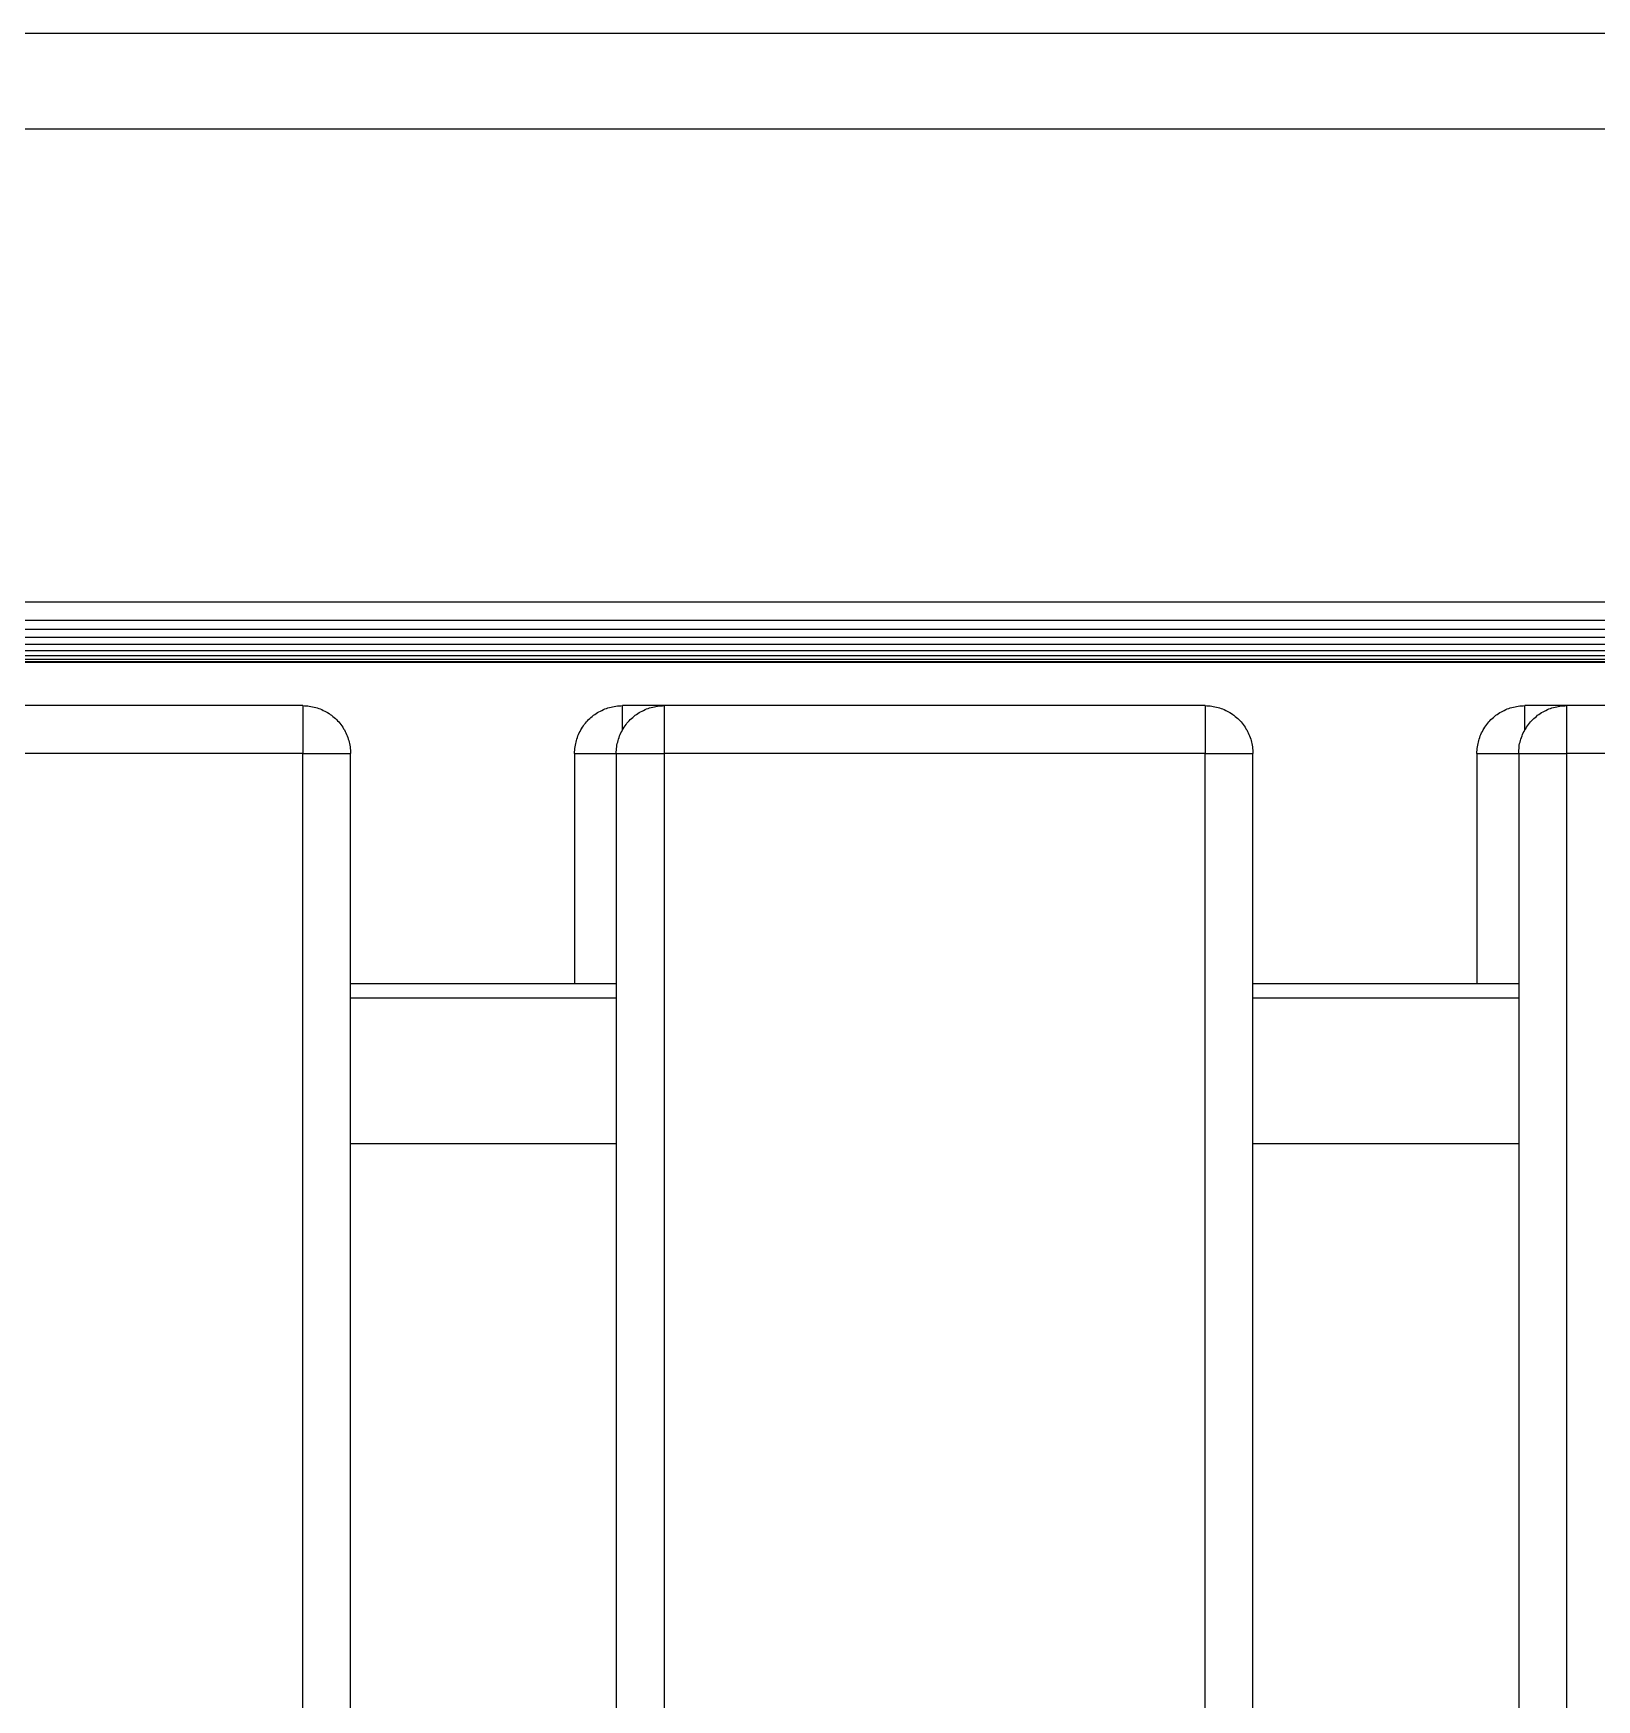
# Model space of a CAD drawing. Header units: millimetres. Extents: x -1283 to 2747, y -259 to 2557.
# Drawn here: x 1289.4 to 1387.7, y 1996.2 to 2100.9 of the extents above; entities that cross this region are included whole.
import ezdxf

# ---------------------------------------------------------------- set-up
doc = ezdxf.new("R2010")
doc.units = ezdxf.units.MM
doc.header["$MEASUREMENT"] = 0
doc.layers.add('Utwórz2D linie widoczne', color=7, linetype='Continuous', true_color=0x000000)

msp = doc.modelspace()

# ---------------------------------------------------------------- linework, layer by layer
at = {"layer": 'Utwórz2D linie widoczne'}
for p, q in [((1137.65, 2100.89), (1441.65, 2100.89)), ((1099.65, 2094.89), (1479.65, 2094.89)), ((1099.65, 2065.18), (1479.65, 2065.18)), ((1099.85, 2064.01), (1479.45, 2064.01)), ((1100.05, 2063.46), (1479.15, 2063.46)), ((1100.35, 2062.95), (1478.85, 2062.95)), ((1100.75, 2062.5), (1478.45, 2062.5)), ((1101.15, 2062.11), (1478.05, 2062.11)), ((1101.75, 2061.8), (1477.55, 2061.8)), ((1102.25, 2061.57), (1476.95, 2061.57)), ((1102.85, 2061.43), (1476.45, 2061.43)), ((1142.15, 2061.38), (1442.31, 2061.38)), ((1306.38, 2058.65), (1272.38, 2058.65)), ((1306.38, 2058.65), (1306.48, 2058.64)), ((1306.38, 2058.65), (1306.38, 2055.65)), ((1306.48, 2058.64), (1306.59, 2058.64)), ((1306.59, 2058.64), (1306.69, 2058.63)), ((1306.69, 2058.63), (1306.79, 2058.62)), ((1306.79, 2058.62), (1306.89, 2058.6)), ((1306.89, 2058.6), (1306.99, 2058.58)), ((1306.99, 2058.58), (1307.09, 2058.56)), ((1307.09, 2058.56), (1307.19, 2058.53)), ((1307.19, 2058.53), (1307.29, 2058.5)), ((1307.29, 2058.5), (1307.39, 2058.47)), ((1307.39, 2058.47), (1307.48, 2058.44)), ((1307.48, 2058.44), (1307.58, 2058.4)), ((1325.27, 2058.4), (1325.36, 2058.44)), ((1325.36, 2058.44), (1325.46, 2058.47)), ((1325.46, 2058.47), (1325.55, 2058.5)), ((1325.55, 2058.5), (1325.65, 2058.53)), ((1325.65, 2058.53), (1325.75, 2058.56)), ((1325.75, 2058.56), (1325.85, 2058.58)), ((1325.85, 2058.58), (1325.95, 2058.6)), ((1325.95, 2058.6), (1326.05, 2058.62)), ((1326.05, 2058.62), (1326.16, 2058.63)), ((1326.16, 2058.63), (1326.26, 2058.64)), ((1326.26, 2058.64), (1326.36, 2058.64)), ((1326.36, 2058.64), (1326.46, 2058.65)), ((1329.08, 2058.65), (1326.46, 2058.65)), ((1326.46, 2057.11), (1326.46, 2058.65)), ((1327.89, 2058.4), (1327.98, 2058.44)), ((1327.98, 2058.44), (1328.08, 2058.47)), ((1328.08, 2058.47), (1328.17, 2058.5)), ((1328.17, 2058.5), (1328.27, 2058.53)), ((1328.27, 2058.53), (1328.37, 2058.56)), ((1328.37, 2058.56), (1328.47, 2058.58)), ((1328.47, 2058.58), (1328.57, 2058.6)), ((1328.57, 2058.6), (1328.67, 2058.62)), ((1328.67, 2058.62), (1328.77, 2058.63)), ((1328.77, 2058.63), (1328.88, 2058.64)), ((1328.88, 2058.64), (1328.98, 2058.64)), ((1328.98, 2058.64), (1329.08, 2058.65)), ((1363.08, 2058.65), (1329.08, 2058.65)), ((1329.08, 2058.65), (1329.08, 2055.65)), ((1363.08, 2058.65), (1363.18, 2058.64)), ((1363.08, 2058.65), (1363.08, 2055.65)), ((1363.18, 2058.64), (1363.29, 2058.64)), ((1363.29, 2058.64), (1363.39, 2058.63)), ((1363.39, 2058.63), (1363.49, 2058.62)), ((1363.49, 2058.62), (1363.59, 2058.6)), ((1363.59, 2058.6), (1363.69, 2058.58)), ((1363.69, 2058.58), (1363.79, 2058.56)), ((1363.79, 2058.56), (1363.89, 2058.53)), ((1363.89, 2058.53), (1363.99, 2058.5)), ((1363.99, 2058.5), (1364.09, 2058.47)), ((1364.09, 2058.47), (1364.18, 2058.44)), ((1364.18, 2058.44), (1364.28, 2058.4)), ((1381.97, 2058.4), (1382.06, 2058.44)), ((1382.06, 2058.44), (1382.16, 2058.47)), ((1382.16, 2058.47), (1382.25, 2058.5)), ((1382.25, 2058.5), (1382.35, 2058.53)), ((1382.35, 2058.53), (1382.45, 2058.56)), ((1382.45, 2058.56), (1382.55, 2058.58)), ((1382.55, 2058.58), (1382.65, 2058.6)), ((1382.65, 2058.6), (1382.75, 2058.62)), ((1382.75, 2058.62), (1382.86, 2058.63)), ((1382.86, 2058.63), (1382.96, 2058.64)), ((1382.96, 2058.64), (1383.06, 2058.64)), ((1383.06, 2058.64), (1383.16, 2058.65)), ((1385.78, 2058.65), (1383.16, 2058.65)), ((1383.16, 2057.11), (1383.16, 2058.65)), ((1384.59, 2058.4), (1384.68, 2058.44)), ((1384.68, 2058.44), (1384.78, 2058.47)), ((1384.78, 2058.47), (1384.87, 2058.5)), ((1384.87, 2058.5), (1384.97, 2058.53)), ((1384.97, 2058.53), (1385.07, 2058.56)), ((1385.07, 2058.56), (1385.17, 2058.58)), ((1385.17, 2058.58), (1385.27, 2058.6)), ((1385.27, 2058.6), (1385.37, 2058.62)), ((1385.37, 2058.62), (1385.47, 2058.63)), ((1385.47, 2058.63), (1385.58, 2058.64)), ((1385.58, 2058.64), (1385.68, 2058.64)), ((1385.68, 2058.64), (1385.78, 2058.65)), ((1419.78, 2058.65), (1385.78, 2058.65)), ((1385.78, 2058.65), (1385.78, 2055.65)), ((1307.58, 2058.4), (1307.67, 2058.35)), ((1307.67, 2058.35), (1307.76, 2058.31)), ((1307.76, 2058.31), (1307.85, 2058.26)), ((1307.85, 2058.26), (1307.94, 2058.21)), ((1307.94, 2058.21), (1308.03, 2058.15)), ((1308.03, 2058.15), (1308.11, 2058.1)), ((1308.11, 2058.1), (1308.19, 2058.04)), ((1308.19, 2058.04), (1308.27, 2057.97)), ((1308.27, 2057.97), (1308.35, 2057.91)), ((1308.35, 2057.91), (1308.43, 2057.84)), ((1308.43, 2057.84), (1308.5, 2057.77)), ((1308.5, 2057.77), (1308.57, 2057.69)), ((1308.57, 2057.69), (1308.64, 2057.62)), ((1308.64, 2057.62), (1308.71, 2057.54)), ((1308.71, 2057.54), (1308.77, 2057.46)), ((1308.77, 2057.46), (1308.83, 2057.38)), ((1308.83, 2057.38), (1308.89, 2057.29)), ((1323.95, 2057.29), (1324.01, 2057.38)), ((1324.01, 2057.38), (1324.07, 2057.46)), ((1324.07, 2057.46), (1324.14, 2057.54)), ((1324.14, 2057.54), (1324.2, 2057.62)), ((1324.2, 2057.62), (1324.27, 2057.69)), ((1324.27, 2057.69), (1324.34, 2057.77)), ((1324.34, 2057.77), (1324.41, 2057.84)), ((1324.41, 2057.84), (1324.49, 2057.91)), ((1324.49, 2057.91), (1324.57, 2057.97)), ((1324.57, 2057.97), (1324.65, 2058.04)), ((1324.65, 2058.04), (1324.73, 2058.1)), ((1324.73, 2058.1), (1324.82, 2058.15)), ((1324.82, 2058.15), (1324.9, 2058.21)), ((1324.9, 2058.21), (1324.99, 2058.26)), ((1324.99, 2058.26), (1325.08, 2058.31)), ((1325.08, 2058.31), (1325.17, 2058.35)), ((1325.17, 2058.35), (1325.27, 2058.4)), ((1326.57, 2057.29), (1326.63, 2057.38)), ((1326.63, 2057.38), (1326.69, 2057.46)), ((1326.69, 2057.46), (1326.75, 2057.54)), ((1326.75, 2057.54), (1326.82, 2057.62)), ((1326.82, 2057.62), (1326.89, 2057.69)), ((1326.89, 2057.69), (1326.96, 2057.77)), ((1326.96, 2057.77), (1327.03, 2057.84)), ((1327.03, 2057.84), (1327.11, 2057.91)), ((1327.11, 2057.91), (1327.19, 2057.97)), ((1327.19, 2057.97), (1327.27, 2058.04)), ((1327.27, 2058.04), (1327.35, 2058.1)), ((1327.35, 2058.1), (1327.44, 2058.15)), ((1327.44, 2058.15), (1327.52, 2058.21)), ((1327.52, 2058.21), (1327.61, 2058.26)), ((1327.61, 2058.26), (1327.7, 2058.31)), ((1327.7, 2058.31), (1327.79, 2058.35)), ((1327.79, 2058.35), (1327.89, 2058.4)), ((1364.28, 2058.4), (1364.37, 2058.35)), ((1364.37, 2058.35), (1364.46, 2058.31)), ((1364.46, 2058.31), (1364.55, 2058.26)), ((1364.55, 2058.26), (1364.64, 2058.21)), ((1364.64, 2058.21), (1364.73, 2058.15)), ((1364.73, 2058.15), (1364.81, 2058.1)), ((1364.81, 2058.1), (1364.89, 2058.04)), ((1364.89, 2058.04), (1364.97, 2057.97)), ((1364.97, 2057.97), (1365.05, 2057.91)), ((1365.05, 2057.91), (1365.13, 2057.84)), ((1365.13, 2057.84), (1365.2, 2057.77)), ((1365.2, 2057.77), (1365.27, 2057.69)), ((1365.27, 2057.69), (1365.34, 2057.62)), ((1365.34, 2057.62), (1365.41, 2057.54)), ((1365.41, 2057.54), (1365.47, 2057.46)), ((1365.47, 2057.46), (1365.53, 2057.38)), ((1365.53, 2057.38), (1365.59, 2057.29)), ((1380.65, 2057.29), (1380.71, 2057.38)), ((1380.71, 2057.38), (1380.77, 2057.46)), ((1380.77, 2057.46), (1380.84, 2057.54)), ((1380.84, 2057.54), (1380.9, 2057.62)), ((1380.9, 2057.62), (1380.97, 2057.69)), ((1380.97, 2057.69), (1381.04, 2057.77)), ((1381.04, 2057.77), (1381.11, 2057.84)), ((1381.11, 2057.84), (1381.19, 2057.91)), ((1381.19, 2057.91), (1381.27, 2057.97)), ((1381.27, 2057.97), (1381.35, 2058.04)), ((1381.35, 2058.04), (1381.43, 2058.1)), ((1381.43, 2058.1), (1381.52, 2058.15)), ((1381.52, 2058.15), (1381.6, 2058.21)), ((1381.6, 2058.21), (1381.69, 2058.26)), ((1381.69, 2058.26), (1381.78, 2058.31)), ((1381.78, 2058.31), (1381.87, 2058.35)), ((1381.87, 2058.35), (1381.97, 2058.4)), ((1383.27, 2057.29), (1383.33, 2057.38)), ((1383.33, 2057.38), (1383.39, 2057.46)), ((1383.39, 2057.46), (1383.45, 2057.54)), ((1383.45, 2057.54), (1383.52, 2057.62)), ((1383.52, 2057.62), (1383.59, 2057.69)), ((1383.59, 2057.69), (1383.66, 2057.77)), ((1383.66, 2057.77), (1383.73, 2057.84)), ((1383.73, 2057.84), (1383.81, 2057.91)), ((1383.81, 2057.91), (1383.89, 2057.97)), ((1383.89, 2057.97), (1383.97, 2058.04)), ((1383.97, 2058.04), (1384.05, 2058.1)), ((1384.05, 2058.1), (1384.14, 2058.15)), ((1384.14, 2058.15), (1384.22, 2058.21)), ((1384.22, 2058.21), (1384.31, 2058.26)), ((1384.31, 2058.26), (1384.4, 2058.31)), ((1384.4, 2058.31), (1384.49, 2058.35)), ((1384.49, 2058.35), (1384.59, 2058.4)), ((1308.89, 2057.29), (1308.94, 2057.2)), ((1308.94, 2057.2), (1309, 2057.12)), ((1309, 2057.12), (1309.04, 2057.03)), ((1309.04, 2057.03), (1309.09, 2056.93)), ((1309.09, 2056.93), (1309.13, 2056.84)), ((1309.13, 2056.84), (1309.17, 2056.75)), ((1309.17, 2056.75), (1309.21, 2056.65)), ((1309.21, 2056.65), (1309.24, 2056.55)), ((1309.24, 2056.55), (1309.27, 2056.45)), ((1309.27, 2056.45), (1309.3, 2056.36)), ((1309.3, 2056.36), (1309.32, 2056.26)), ((1323.53, 2056.26), (1323.55, 2056.36)), ((1323.55, 2056.36), (1323.57, 2056.45)), ((1323.57, 2056.45), (1323.6, 2056.55)), ((1323.6, 2056.55), (1323.64, 2056.65)), ((1323.64, 2056.65), (1323.67, 2056.75)), ((1323.67, 2056.75), (1323.71, 2056.84)), ((1323.71, 2056.84), (1323.75, 2056.93)), ((1323.75, 2056.93), (1323.8, 2057.03)), ((1323.8, 2057.03), (1323.85, 2057.12)), ((1323.85, 2057.12), (1323.9, 2057.2)), ((1323.9, 2057.2), (1323.95, 2057.29)), ((1326.14, 2056.26), (1326.17, 2056.36)), ((1326.17, 2056.36), (1326.19, 2056.45)), ((1326.19, 2056.45), (1326.22, 2056.55)), ((1326.22, 2056.55), (1326.25, 2056.65)), ((1326.25, 2056.65), (1326.29, 2056.75)), ((1326.29, 2056.75), (1326.33, 2056.84)), ((1326.33, 2056.84), (1326.37, 2056.93)), ((1326.37, 2056.93), (1326.42, 2057.03)), ((1326.42, 2057.03), (1326.47, 2057.12)), ((1326.47, 2057.12), (1326.52, 2057.2)), ((1326.52, 2057.2), (1326.57, 2057.29)), ((1365.59, 2057.29), (1365.64, 2057.2)), ((1365.64, 2057.2), (1365.7, 2057.12)), ((1365.7, 2057.12), (1365.74, 2057.03)), ((1365.74, 2057.03), (1365.79, 2056.93)), ((1365.79, 2056.93), (1365.83, 2056.84)), ((1365.83, 2056.84), (1365.87, 2056.75)), ((1365.87, 2056.75), (1365.91, 2056.65)), ((1365.91, 2056.65), (1365.94, 2056.55)), ((1365.94, 2056.55), (1365.97, 2056.45)), ((1365.97, 2056.45), (1366, 2056.36)), ((1366, 2056.36), (1366.02, 2056.26)), ((1380.23, 2056.26), (1380.25, 2056.36)), ((1380.25, 2056.36), (1380.27, 2056.45)), ((1380.27, 2056.45), (1380.3, 2056.55)), ((1380.3, 2056.55), (1380.34, 2056.65)), ((1380.34, 2056.65), (1380.37, 2056.75)), ((1380.37, 2056.75), (1380.41, 2056.84)), ((1380.41, 2056.84), (1380.45, 2056.93)), ((1380.45, 2056.93), (1380.5, 2057.03)), ((1380.5, 2057.03), (1380.55, 2057.12)), ((1380.55, 2057.12), (1380.6, 2057.2)), ((1380.6, 2057.2), (1380.65, 2057.29)), ((1382.84, 2056.26), (1382.87, 2056.36)), ((1382.87, 2056.36), (1382.89, 2056.45)), ((1382.89, 2056.45), (1382.92, 2056.55)), ((1382.92, 2056.55), (1382.95, 2056.65)), ((1382.95, 2056.65), (1382.99, 2056.75)), ((1382.99, 2056.75), (1383.03, 2056.84)), ((1383.03, 2056.84), (1383.07, 2056.93)), ((1383.07, 2056.93), (1383.12, 2057.03)), ((1383.12, 2057.03), (1383.17, 2057.12)), ((1383.17, 2057.12), (1383.22, 2057.2)), ((1383.22, 2057.2), (1383.27, 2057.29)), ((1306.38, 2055.65), (1272.38, 2055.65)), ((1306.38, 1346.65), (1306.38, 2055.65)), ((1306.38, 2055.65), (1309.38, 2055.65)), ((1309.32, 2056.26), (1309.34, 2056.16)), ((1309.34, 2056.16), (1309.35, 2056.05)), ((1309.35, 2056.05), (1309.36, 2055.95)), ((1309.36, 2055.95), (1309.37, 2055.85)), ((1309.37, 2055.85), (1309.38, 2055.75)), ((1309.38, 2055.75), (1309.38, 2055.65)), ((1309.38, 1346.65), (1309.38, 2055.65)), ((1323.46, 2055.75), (1323.47, 2055.85)), ((1323.46, 2055.65), (1323.46, 2055.75)), ((1323.46, 2055.65), (1323.46, 2041.18)), ((1323.46, 2055.65), (1326.08, 2055.65)), ((1323.47, 2055.85), (1323.48, 2055.95)), ((1323.48, 2055.95), (1323.49, 2056.05)), ((1323.49, 2056.05), (1323.51, 2056.16)), ((1323.51, 2056.16), (1323.53, 2056.26)), ((1326.08, 2055.75), (1326.09, 2055.85)), ((1326.08, 2055.65), (1326.08, 2055.75)), ((1326.08, 2055.65), (1326.08, 1346.65)), ((1326.08, 2055.65), (1329.08, 2055.65)), ((1326.09, 2055.85), (1326.1, 2055.95)), ((1326.1, 2055.95), (1326.11, 2056.05)), ((1326.11, 2056.05), (1326.12, 2056.16)), ((1326.12, 2056.16), (1326.14, 2056.26)), ((1363.08, 2055.65), (1329.08, 2055.65)), ((1329.08, 2055.65), (1329.08, 1346.65)), ((1363.08, 1346.65), (1363.08, 2055.65)), ((1363.08, 2055.65), (1366.08, 2055.65)), ((1366.02, 2056.26), (1366.04, 2056.16)), ((1366.04, 2056.16), (1366.05, 2056.05)), ((1366.05, 2056.05), (1366.06, 2055.95)), ((1366.06, 2055.95), (1366.07, 2055.85)), ((1366.07, 2055.85), (1366.08, 2055.75)), ((1366.08, 2055.75), (1366.08, 2055.65)), ((1366.08, 1346.65), (1366.08, 2055.65)), ((1380.16, 2055.75), (1380.17, 2055.85)), ((1380.16, 2055.65), (1380.16, 2055.75)), ((1380.16, 2055.65), (1380.16, 2041.18)), ((1380.16, 2055.65), (1382.78, 2055.65)), ((1380.17, 2055.85), (1380.18, 2055.95)), ((1380.18, 2055.95), (1380.19, 2056.05)), ((1380.19, 2056.05), (1380.21, 2056.16)), ((1380.21, 2056.16), (1380.23, 2056.26)), ((1382.78, 2055.75), (1382.79, 2055.85)), ((1382.78, 2055.65), (1382.78, 2055.75)), ((1382.78, 2055.65), (1382.78, 1346.65)), ((1382.78, 2055.65), (1385.78, 2055.65)), ((1382.79, 2055.85), (1382.8, 2055.95)), ((1382.8, 2055.95), (1382.81, 2056.05)), ((1382.81, 2056.05), (1382.82, 2056.16)), ((1382.82, 2056.16), (1382.84, 2056.26)), ((1419.78, 2055.65), (1385.78, 2055.65)), ((1385.78, 2055.65), (1385.78, 1346.65)), ((1309.38, 2041.18), (1326.08, 2041.18)), ((1366.08, 2041.18), (1382.78, 2041.18)), ((1326.08, 2040.27), (1309.38, 2040.27)), ((1382.78, 2040.27), (1366.08, 2040.27)), ((1309.38, 2031.14), (1326.08, 2031.14)), ((1366.08, 2031.14), (1382.78, 2031.14))]:
    msp.add_line(p, q, dxfattribs=at)

doc.saveas('drawing.dxf')
